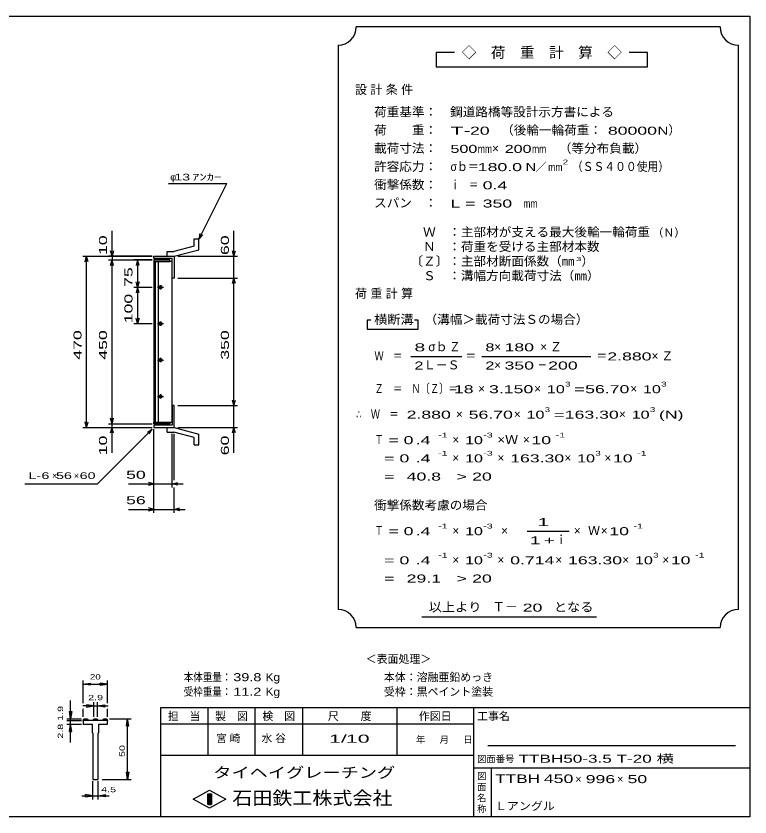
# Model space of a CAD drawing. Units: millimetres, scale not verified. Extents: x -1820 to 1736, y -1282 to 1048.
# Drawn here: x -281 to 1736, y -1152 to 1048 of the extents above; entities that cross this region are included whole.
import ezdxf
from ezdxf.enums import TextEntityAlignment as Align

# ---------------------------------------------------------------- set-up
doc = ezdxf.new("R2010")
doc.units = ezdxf.units.MM
doc.header["$LTSCALE"] = 10
for name, color, linetype, lineweight in [('0_2', 150, 'Continuous', 25), ('16', 3, 'Continuous', 25), ('19', 6, 'Continuous', 25), ('22', 2, 'Continuous', 25), ('32', 4, 'Continuous', 25)]:
    doc.layers.add(name, color=color, linetype=linetype, lineweight=lineweight)
doc.styles.add('ベクトル', font='')
doc.styles.get('ベクトル').set_extended_font_data('ベクトル')

msp = doc.modelspace()

# ---------------------------------------------------------------- linework, layer by layer
at = {"layer": '0_2'}
for p, q in [((-1724, 1048.5), (1736, 1048.5)), ((1736, 1048.5), (1736, -1151.5)), ((1736, -851.5), (116, -851.5)), ((116, -851.5), (116, -1151.5)), ((246, -851.5), (246, -981.5)), ((376, -981.5), (376, -851.5)), ((506, -851.5), (506, -981.5)), ((766, -981.5), (766, -851.5)), ((976, -851.5), (976, -1151.5)), ((976, -896.5), (116, -896.5)), ((1696, -956.5), (1016, -956.5)), ((116, -981.5), (976, -981.5)), ((976, -1016.5), (1736, -1016.5)), ((1026, -1151.5), (1026, -1016.5)), ((206, -1102.5), (251, -1077.5)), ((251, -1077.5), (296, -1102.5)), ((246, -1087.5), (256, -1087.5)), ((246, -1117.5), (246, -1087.5)), ((246, -1087.5), (248, -1087.5)), ((248, -1087.5), (248, -1117.5)), ((250, -1117.5), (250, -1087.5)), ((250, -1087.5), (252, -1087.5)), ((252, -1087.5), (252, -1117.5)), ((254, -1117.5), (254, -1087.5)), ((254, -1087.5), (256, -1087.5)), ((256, -1087.5), (256, -1117.5)), ((256, -1087.5), (256, -1117.5)), ((251, -1127.5), (206, -1102.5)), ((256, -1117.5), (246, -1117.5)), ((248, -1117.5), (250, -1117.5)), ((296, -1102.5), (251, -1127.5)), ((252, -1117.5), (254, -1117.5)), ((1736, -1151.5), (-1724, -1151.5))]:
    msp.add_line(p, q, dxfattribs=at)
at = {"layer": '16'}
for p, q in [((142, 378.5), (98, 378.5)), ((98, 378.5), (98, 374)), ((98, 374), (142, 374)), ((98, 374), (98, -67)), ((148, 374), (98, 374)), ((99.5, 374), (99.5, -67)), ((102.5, -67), (102.5, 374)), ((110, 374), (110, -67)), ((142, 374), (142, 378.5)), ((148, -67), (148, 374)), ((116, 309.5), (116, 297.5)), ((108, 303.5), (124, 303.5)), ((118, 306.5), (114, 306.5)), ((114, 300.5), (118, 300.5)), ((108, 203.5), (124, 203.5)), ((118, 206.5), (114, 206.5)), ((114, 200.5), (118, 200.5)), ((116, 209.5), (116, 197.5)), ((108, 103.5), (124, 103.5)), ((118, 106.5), (114, 106.5)), ((114, 100.5), (118, 100.5)), ((116, 109.5), (116, 97.5)), ((108, 3.5), (124, 3.5)), ((118, 6.5), (114, 6.5)), ((114, 0.5), (118, 0.5)), ((116, 9.5), (116, -2.5)), ((98, -67), (142, -67)), ((98, -71.5), (98, -67)), ((98, -67), (148, -67)), ((142, -71.5), (98, -71.5)), ((142, -67), (142, -71.5))]:
    msp.add_line(p, q, dxfattribs=at)
for centre, radius, start, end in [((114, 303.5), 3, 90, 270), ((116, 303.5), 4, 46.6, 133.4), ((116, 303.5), 4, 226.6, 313.4), ((118, 303.5), 3, 270, 90), ((114, 203.5), 3, 90, 270), ((116, 203.5), 4, 46.6, 133.4), ((116, 203.5), 4, 226.6, 313.4), ((118, 203.5), 3, 270, 90), ((114, 103.5), 3, 90, 270), ((116, 103.5), 4, 46.6, 133.4), ((116, 103.5), 4, 226.6, 313.4), ((118, 103.5), 3, 270, 90), ((114, 3.5), 3, 90, 270), ((116, 3.5), 4, 46.6, 133.4), ((116, 3.5), 4, 226.6, 313.4), ((118, 3.5), 3, 270, 90)]:
    msp.add_arc(centre, radius, start, end, dxfattribs=at)
at = {"layer": '19'}
for p, q in [((208.61, 436.62), (221.61, 436.62)), ((208.61, 416.6), (208.61, 436.62)), ((221.61, 406.62), (221.61, 436.62)), ((133.99, 401.51), (152.28, 401.51)), ((133.99, 388.51), (133.99, 401.51)), ((208.61, 416.6), (152.28, 401.51)), ((154, 388.5), (221.61, 406.62)), ((98, 382.5), (98, 388.5)), ((98, 388.5), (154, 388.5)), ((148, 382.5), (98, 382.5)), ((134, 388.5), (154, 388.5)), ((148, 328.5), (148, 382.5)), ((154, 388.5), (154, 328.5)), ((154, 328.5), (148, 328.5)), ((154, -21.5), (148, -21.5)), ((148, -21.5), (148, -75.5)), ((154, -81.5), (154, -21.5)), ((98, -75.5), (98, -81.5)), ((148, -75.5), (98, -75.5)), ((98, -81.5), (154, -81.5)), ((133.99, -94.51), (133.99, -81.51)), ((134, -81.5), (154, -81.5)), ((154, -81.5), (221.61, -99.62)), ((133.99, -94.51), (152.28, -94.51)), ((208.61, -109.6), (152.28, -94.51)), ((208.61, -129.62), (208.61, -109.6)), ((221.61, -129.62), (221.61, -99.62)), ((208.61, -129.62), (221.61, -129.62))]:
    msp.add_line(p, q, dxfattribs=at)
at = {"layer": '22', "color": 4}
for p, q in [((1654, 1018.5), (654, 1018.5)), ((604, 968.5), (604, -581.5)), ((1704, -581.5), (1704, 968.5)), ((924, 948.5), (874, 948.5)), ((874, 948.5), (874, 908.5)), ((1454, 948.5), (1404, 948.5)), ((1454, 908.5), (1454, 948.5)), ((874, 908.5), (1454, 908.5)), ((138, 588.5), (298, 588.5)), ((222, 436.5), (298, 588.5)), ((-17, 388.5), (-17, 458.5)), ((222, 436.5), (225, 451.1)), ((222, 436.5), (232, 447.5)), ((318, 388.5), (318, 458.5)), ((-17, 388.5), (-21, 403.5)), ((-13, 403.5), (-17, 388.5)), ((318, 388.5), (314, 403.5)), ((318, 388.5), (322, 403.5)), ((-97, 388.5), (93, 388.5)), ((-91, 373.5), (-87, 388.5)), ((-83, 373.5), (-87, 388.5)), ((-87, -81.5), (-87, 388.5)), ((93, 388.5), (-27, 388.5)), ((-27, 378.5), (93, 378.5)), ((-21, 363.5), (-17, 378.5)), ((-17, 388.5), (-17, 378.5)), ((-13, 363.5), (-17, 378.5)), ((-17, -71.5), (-17, 378.5)), ((93, 378.5), (43, 378.5)), ((53, 378.5), (49, 363.5)), ((57, 363.5), (53, 378.5)), ((53, 378.5), (53, 303.5)), ((164, 388.5), (328, 388.5)), ((318, 328.5), (318, 388.5)), ((53, 303.5), (49, 318.5)), ((57, 318.5), (53, 303.5)), ((164, 328.5), (328, 328.5)), ((314, 313.5), (318, 328.5)), ((322, 313.5), (318, 328.5)), ((318, -21.5), (318, 328.5)), ((43, 303.5), (93, 303.5)), ((53, 303.5), (49, 288.5)), ((57, 288.5), (53, 303.5)), ((53, 303.5), (53, 203.5)), ((43, 203.5), (93, 203.5)), ((53, 203.5), (49, 218.5)), ((57, 218.5), (53, 203.5)), ((694, 213.5), (684, 213.5)), ((684, 213.5), (684, 188.5)), ((824, 213.5), (814, 213.5)), ((824, 188.5), (824, 213.5)), ((684, 188.5), (824, 188.5)), ((804, 113.5), (944, 113.5)), ((999, 113.5), (1299, 113.5)), ((164, -21.5), (328, -21.5)), ((318, -21.5), (314, -6.5)), ((318, -21.5), (322, -6.5)), ((318, -81.5), (318, -21.5)), ((-17, -71.5), (-21, -56.5)), ((-17, -71.5), (-13, -56.5)), ((-97, -81.5), (93, -81.5)), ((-87, -81.5), (-91, -66.5)), ((-87, -81.5), (-83, -66.5)), ((-57, -236.5), (93, -86.5)), ((-27, -71.5), (93, -71.5)), ((-27, -81.5), (93, -81.5)), ((-21, -96.5), (-17, -81.5)), ((-17, -81.5), (-17, -71.5)), ((-13, -96.5), (-17, -81.5)), ((-17, -151.5), (-17, -81.5)), ((80, -94.5), (93, -86.5)), ((85, -99.5), (93, -86.5)), ((98, -246.5), (98, -86.5)), ((98, -316.5), (98, -86.5)), ((164, -81.5), (328, -81.5)), ((314, -96.5), (318, -81.5)), ((322, -96.5), (318, -81.5)), ((318, -151.5), (318, -81.5)), ((148, -246.5), (148, -99.5)), ((154, -226.5), (154, -99.5)), ((-257, -236.5), (-57, -236.5)), ((28, -236.5), (98, -236.5)), ((98, -236.5), (83, -232.5)), ((83, -240.5), (98, -236.5)), ((98, -236.5), (148, -236.5)), ((148, -236.5), (163, -232.5)), ((163, -240.5), (148, -236.5)), ((148, -236.5), (178, -236.5)), ((154, -316.5), (154, -246.5)), ((28, -306.5), (98, -306.5)), ((98, -306.5), (83, -302.5)), ((83, -310.5), (98, -306.5)), ((98, -306.5), (154, -306.5)), ((154, -306.5), (169, -302.5)), ((169, -310.5), (154, -306.5)), ((154, -306.5), (184, -306.5)), ((1124, -366.5), (1239, -366.5)), ((834, -601.5), (1314, -601.5)), ((654, -631.5), (1654, -631.5))]:
    msp.add_line(p, q, dxfattribs=at)
for centre, start, end in [((604, 1018.5), 270, 0), ((1704, 1018.5), 180, 270), ((604, -631.5), 0, 90), ((1704, -631.5), 90, 180)]:
    msp.add_arc(centre, 50, start, end, dxfattribs=at)
at = {"layer": '32'}
for p, q in [((-96, -838.5), (-96, -776.5)), ((-96, -786.5), (-76, -783.5)), ((-76, -789.5), (-96, -786.5)), ((-96, -786.5), (-29.33, -786.5)), ((-76, -789.5), (-76, -783.5)), ((-29.33, -786.5), (-49.33, -783.5)), ((-49.33, -789.5), (-49.33, -783.5)), ((-49.33, -789.5), (-29.33, -786.5)), ((-29.33, -838.5), (-29.33, -776.5)), ((-131, -881.5), (-131, -831.5)), ((-67.5, -846.5), (-97.5, -846.5)), ((-96, -876.5), (-96, -854.5)), ((-67.5, -846.5), (-87.5, -843.5)), ((-87.5, -843.5), (-87.5, -849.5)), ((-87.5, -849.5), (-67.5, -846.5)), ((-67.5, -876.5), (-67.5, -836.5)), ((-67.5, -846.5), (-57.83, -846.5)), ((-57.83, -836.5), (-57.83, -876.5)), ((-57.83, -846.5), (-37.83, -843.5)), ((-37.83, -849.5), (-57.83, -846.5)), ((-57.83, -846.5), (-27.83, -846.5)), ((-37.83, -843.5), (-37.83, -849.5)), ((-29.33, -876.5), (-29.33, -854.5)), ((-131, -881.5), (-134, -861.5)), ((-134, -861.5), (-128, -861.5)), ((-128, -861.5), (-131, -881.5)), ((-141, -881.5), (-101, -881.5)), ((-141, -886.5), (-101, -886.5)), ((-141, -896.5), (-101, -896.5)), ((-134, -916.5), (-131, -896.5)), ((-131, -896.5), (-131, -881.5)), ((-128, -916.5), (-131, -896.5)), ((-131, -946.5), (-131, -896.5)), ((-96, -886.5), (-94.33, -881.5)), ((-96, -886.5), (-96, -896.5)), ((-29.33, -886.5), (-96, -886.5)), ((-96, -896.5), (-71.83, -896.5)), ((-94.33, -881.5), (-84.67, -881.5)), ((-84.67, -881.5), (-83, -886.5)), ((-71.83, -896.5), (-71.83, -919.83)), ((-69.17, -886.5), (-67.5, -881.5)), ((-67.5, -881.5), (-57.83, -881.5)), ((-57.83, -881.5), (-56.17, -886.5)), ((-53.5, -919.83), (-53.5, -896.5)), ((-53.5, -896.5), (-29.33, -896.5)), ((-42.33, -886.5), (-40.67, -881.5)), ((-40.67, -881.5), (-31, -881.5)), ((-31, -881.5), (-29.33, -886.5)), ((-29.33, -896.5), (-29.33, -886.5)), ((-24.33, -881.5), (35.67, -881.5)), ((22.67, -901.5), (25.67, -881.5)), ((22.67, -901.5), (28.67, -901.5)), ((28.67, -901.5), (25.67, -881.5)), ((25.67, -1048.17), (25.67, -881.5)), ((-134, -916.5), (-128, -916.5)), ((-71.83, -919.83), (-70.17, -921.5)), ((-70.17, -921.5), (-70.17, -1048.17)), ((-55.17, -921.5), (-53.5, -919.83)), ((-55.17, -1048.17), (-55.17, -921.5)), ((25.67, -1048.17), (22.67, -1028.17)), ((22.67, -1028.17), (28.67, -1028.17)), ((28.67, -1028.17), (25.67, -1048.17)), ((-70.17, -1048.17), (-55.17, -1048.17)), ((-70.17, -1103.17), (-70.17, -1053.17)), ((-55.17, -1103.17), (-55.17, -1053.17)), ((-44.33, -1048.17), (35.67, -1048.17)), ((-100.17, -1093.17), (-70.17, -1093.17)), ((-70.17, -1093.17), (-90.17, -1090.17)), ((-90.17, -1096.17), (-90.17, -1090.17)), ((-90.17, -1096.17), (-70.17, -1093.17)), ((-70.17, -1093.17), (-55.17, -1093.17)), ((-55.17, -1093.17), (-35.17, -1090.17)), ((-35.17, -1096.17), (-55.17, -1093.17)), ((-55.17, -1093.17), (-25.17, -1093.17)), ((-35.17, -1096.17), (-35.17, -1090.17))]:
    msp.add_line(p, q, dxfattribs=at)
msp.add_circle((-131, -886.5), 1, dxfattribs=at)

# ---------------------------------------------------------------- texts
at = {"layer": '0_2', "style": 'ベクトル'}
for s, height, p in [('担\u3000当', 21.99, (136, -874.5)), ('製\u3000図', 21.99, (266, -874.5)), ('検\u3000図', 21.99, (396, -874.5)), ('尺\u3000\u3000度', 21.99, (576, -874.5)), ('作図日', 21.99, (826, -874.5)), ('工事名', 21.99, (986, -874.5)), ('年', 18.33, (818, -939)), ('月', 18.33, (883, -939)), ('日', 18.33, (948, -939)), ('図面番号', 18.33, (986, -992)), ('図', 18.33, (986, -1039)), ('面', 18.33, (986, -1069)), ('名', 18.33, (986, -1099)), ('称', 18.33, (986, -1129))]:
    msp.add_text(s, height=height, dxfattribs=at).set_placement(p, align=Align.MIDDLE_LEFT)
at = {"layer": '0_2', "color": 222, "style": 'ベクトル'}
for s, height, width, p in [('タイヘイグレーチング', 29.33, 1.25, (261, -1029.5)), ('石田鉄工株式会社', 36.66, 1.1, (313.5, -1099.5))]:
    msp.add_text(s, height=height, dxfattribs=dict(at, width=width)).set_placement(p, align=Align.MIDDLE_LEFT)
at = {"layer": '22', "style": 'ベクトル'}
for s, height, p in [('◇\u3000荷\u3000重\u3000計\u3000算\u3000◇', 29.33, (944, 948.5)), ('）', 24.19, (1512, 735)), ('×', 24.19, (1027, 685)), ('／', 21.99, (1146.5, 633.5)), ('φ', 18.33, (143, 606)), ('（Ｎ）', 21.99, (1468, 453.5)), ('）', 24.19, (1273, 375)), ('σｂ', 24.19, (852, 140)), ('×', 24.19, (1033, 140)), ('Ｌ－Ｓ', 24.19, (839, 90)), ('×', 24.19, (1033, 90)), ('×', 24.19, (989, 25)), ('×', 24.19, (1143, 25)), ('×', 24.19, (1407, 25)), ('×', 24.19, (928, -45)), ('×', 24.19, (1087, -45)), ('×', 24.19, (1376, -45)), ('×', 24.19, (918, -115)), ('×', 24.19, (1112, -115)), ('×', 24.19, (918, -165)), ('×', 24.19, (1042, -165)), ('×', 24.19, (1226, -165)), ('×', 24.19, (1336, -165)), ('×', 18.33, (-182, -214)), ('×', 18.33, (-122, -214)), ('×', 24.19, (918, -365)), ('×', 24.19, (1052, -365)), ('×', 24.19, (1252, -365)), ('Ｗ', 24.19, (1291, -365)), ('×', 24.19, (1326, -365)), ('ｉ', 24.19, (1200.5, -390)), ('×', 24.19, (918, -445)), ('×', 24.19, (1042, -445)), ('×', 24.19, (1201, -445)), ('×', 24.19, (1385, -445)), ('×', 24.19, (1495, -445)), ('Ｔ－', 25.66, (1028, -574)), ('＜表面処理＞', 21.99, (680, -717.5)), ('本体：', 21.99, (730, -767.5)), ('溶融亜鉛めっき', 21.99, (820, -767.5)), ('受枠：', 21.99, (730, -807.5)), ('黒ペイント塗装', 21.99, (820, -807.5)), ('×', 21.99, (1256, -1047.5)), ('×', 21.99, (1371, -1047.5))]:
    msp.add_text(s, height=height, dxfattribs=at).set_placement(p, align=Align.MIDDLE_LEFT)
for s, height, width, p in [('荷重基準：\u3000', 24.19, 1.05, (703, 785)), ('鋼道路橋等設計示方書による', 24.19, 1.05, (912, 785)), ('荷\u3000\u3000重：\u3000', 24.19, 1.05, (703, 735)), ('（後輪一輪荷重：', 24.19, 1.05, (1052, 735)), ('T-', 21.99, 2, (913, 733.5)), (' 20 ', 21.99, 1.65, (953, 733.5)), (' 80000', 21.99, 1.65, (1332, 733.5)), ('N', 21.99, 1.4, (1482, 733.5)), ('載荷寸法：\u3000', 24.19, 1.05, (703, 685)), ('500', 21.99, 1.5, (913, 683.5)), ('mm', 21.99, 0.8, (988, 683.5)), ('200', 21.99, 1.5, (1062, 683.5)), ('mm', 21.99, 0.8, (1137, 683.5)), ('\u3000（等分布負載）', 24.19, 1.05, (1176, 685)), ('許容応力：\u3000', 24.19, 1.05, (703, 635)), ('σｂ＝', 24.19, 0.9, (913, 635)), ('180.0', 21.99, 1.65, (988, 633.5)), ('N', 21.99, 1.4, (1119, 633.5)), ('mm', 21.99, 0.8, (1181.5, 633.5)), ('2', 13.2, 1.5, (1221.5, 647.5)), ('（ＳＳ４００使用）', 24.19, 0.9, (1246.5, 635)), ('ｱﾝｶｰ', 18.33, 1.6, (203, 606)), (' 13 ', 18.33, 1.6, (143, 606)), ('衝撃係数：\u3000', 24.19, 1.05, (703, 585)), ('ｉ\u3000＝', 24.19, 0.75, (913, 585)), (' 0.4', 21.99, 1.65, (988, 583.5)), ('スパン\u3000：\u3000', 24.19, 1.05, (703, 535)), ('L =', 21.99, 1.65, (913, 533.5)), (' 350 ', 21.99, 1.65, (988, 533.5)), ('mm', 21.99, 0.8, (1113, 533.5)), ('\u3000Ｗ\u3000：主部材が支える最大後輪一輪荷重', 24.19, 1.05, (803, 455)), ('\u3000Ｎ\u3000：荷重を受ける主部材本数', 24.19, 1.05, (803, 415)), ('〔Ｚ〕：主部材断面係数（㎜', 24.19, 1.05, (803, 375)), ('3', 11, 1.8, (1258, 381)), ('\u3000Ｓ\u3000：溝幅方向載荷寸法（㎜）', 24.19, 1.05, (803, 335)), ('横断溝', 24.19, 1.1, (703, 215)), ('\u3000（溝幅＞載荷寸法Ｓの場合）', 24.19, 1.05, (807, 215)), ('8', 21.99, 1.8, (814, 138.5)), ('Ｚ', 24.19, 0.9, (910, 140)), ('8', 21.99, 1.5, (1009, 138.5)), (' 180 ', 21.99, 1.65, (1048, 138.5)), ('Ｗ\u3000＝', 24.19, 0.75, (704, 115)), ('＝', 24.19, 0.9, (954, 115)), ('＝', 24.19, 0.9, (1314, 115)), ('2.880', 21.99, 1.65, (1344, 113.5)), ('2', 21.99, 1.5, (814, 88.5)), ('2', 21.99, 1.5, (1009, 88.5)), (' 350 ', 21.99, 1.65, (1048, 88.5)), ('－', 24.19, 0.75, (1153, 90)), (' 200 ', 21.99, 1.65, (1168, 88.5)), ('3', 13.2, 1.5, (1228, 37.5)), ('3', 13.2, 1.5, (1492, 37.5)), ('Ｚ\u3000＝\u3000Ｎ〔Ｚ〕＝', 24.19, 0.75, (704, 25)), (' 18 ', 21.99, 1.65, (909, 23.5)), ('3.150', 21.99, 1.65, (1019, 23.5)), ('10', 21.99, 1.5, (1178, 23.5)), ('=', 21.99, 1.7, (1253, 23.5)), ('56.70', 21.99, 1.65, (1283, 23.5)), ('10', 21.99, 1.5, (1442, 23.5)), ('∴\u3000Ｗ\u3000＝', 24.19, 0.75, (654, -45)), (' 2.880', 21.99, 1.65, (779, -46.5)), ('56.70', 21.99, 1.65, (963, -46.5)), ('10', 21.99, 1.5, (1122, -46.5)), ('3', 13.2, 1.5, (1172, -32.5)), ('=', 21.99, 1.7, (1197, -46.5)), ('163.30', 21.99, 1.65, (1227, -46.5)), ('10', 21.99, 1.5, (1411, -46.5)), ('3', 13.2, 1.5, (1461, -32.5)), ('(N)', 21.99, 1.65, (1486, -46.5)), ('Ｔ', 24.19, 0.75, (704, -115)), (' = 0', 21.99, 1.65, (729, -116.5)), (' .4 ', 21.99, 1.65, (804, -116.5)), ('-1', 13.2, 1.65, (879, -102.5)), ('10', 21.99, 1.5, (953, -116.5)), ('-3', 13.2, 1.65, (1003, -102.5)), ('×Ｗ', 24.19, 1.1, (1042, -115)), (' 10 ', 21.99, 1.65, (1122, -116.5)), ('-1', 13.2, 1.65, (1202, -102.5)), ('-1', 13.2, 1.65, (879, -152.5)), ('-3', 13.2, 1.65, (1003, -152.5)), ('3', 13.2, 1.5, (1311, -152.5)), ('-1', 13.2, 1.65, (1426, -152.5)), ('  = 0', 21.99, 1.65, (704, -166.5)), (' .4 ', 21.99, 1.65, (804, -166.5)), ('10', 21.99, 1.5, (953, -166.5)), ('163.30', 21.99, 1.65, (1077, -166.5)), ('10', 21.99, 1.5, (1261, -166.5)), (' 10 ', 21.99, 1.65, (1346, -166.5)), ('L-', 18.33, 1.6, (-247, -214)), (' 6 ', 18.33, 1.6, (-222, -214)), (' 56 ', 18.33, 1.6, (-182, -214)), (' 60 ', 18.33, 1.6, (-117, -214)), (' 50 ', 21.99, 1.65, (8, -211.5)), ('  =', 21.99, 1.65, (704, -216.5)), (' 40.8', 21.99, 1.65, (779, -216.5)), ('>', 21.99, 1.7, (929, -216.5)), (' 20 ', 21.99, 1.65, (959, -216.5)), (' 56 ', 21.99, 1.65, (8, -281.5)), ('衝撃係数考慮の場合', 24.19, 1.05, (703, -295)), ('-1', 13.2, 1.65, (879, -352.5)), ('-3', 13.2, 1.65, (1003, -352.5)), ('-1', 13.2, 1.65, (1416, -352.5)), ('Ｔ', 24.19, 0.75, (704, -365)), (' = 0', 21.99, 1.65, (729, -366.5)), (' .4 ', 21.99, 1.65, (804, -366.5)), ('10', 21.99, 1.5, (953, -366.5)), (' 10 ', 21.99, 1.65, (1336, -366.5)), ('  = 0', 21.99, 1.65, (704, -446.5)), (' .4 ', 21.99, 1.65, (804, -446.5)), ('-1', 13.2, 1.65, (879, -432.5)), ('10', 21.99, 1.5, (953, -446.5)), ('-3', 13.2, 1.65, (1003, -432.5)), ('0.714', 21.99, 1.65, (1077, -446.5)), ('163.30', 21.99, 1.65, (1236, -446.5)), ('10', 21.99, 1.5, (1420, -446.5)), ('3', 13.2, 1.5, (1470, -432.5)), (' 10 ', 21.99, 1.65, (1505, -446.5)), ('-1', 13.2, 1.65, (1585, -432.5)), ('  =', 21.99, 1.65, (704, -496.5)), (' 29.1', 21.99, 1.65, (779, -496.5)), ('>', 21.99, 1.7, (929, -496.5)), (' 20 ', 21.99, 1.65, (959, -496.5)), ('以上より\u3000', 24.19, 1.1, (853, -575)), (' 20 ', 21.99, 1.65, (1098, -576.5)), ('となる', 24.19, 1.1, (1197, -575)), ('本体重量：', 21.99, 0.85, (180, -767.5)), (' 39.8', 21.99, 1.35, (305, -767.5)), ('Kg', 21.99, 1.1, (405, -767.5)), ('受枠重量：', 21.99, 0.85, (180, -807.5)), (' 11.2', 21.99, 1.35, (305, -807.5)), ('Kg', 21.99, 1.1, (405, -807.5)), ('1/', 21.99, 2, (579, -936.5)), (' 10 ', 21.99, 2, (609, -936.5)), ('TTBH50-3.5 T-20 横               ', 21.99, 1.6, (1100, -991.5)), ('TTBH', 23.46, 1.5, (1036, -1046.5)), (' 450 ', 23.46, 1.55, (1156, -1046.5)), (' 996 ', 21.99, 1.65, (1271, -1047.5)), (' 50 ', 21.99, 1.65, (1386, -1047.5)), ('Ｌアングル', 21.99, 1.1, (1035, -1121.5))]:
    msp.add_text(s, height=height, dxfattribs=dict(at, width=width)).set_placement(p, align=Align.MIDDLE_LEFT)
at = {"layer": '22', "style": 'ベクトル', "width": 1.65}
for s, p in [(' 10 ', (-42, 378.5)), (' 60 ', (293, 378.5)), (' 75 ', (28, 291)), (' 100 ', (28, 191)), (' 470 ', (-112, 91)), (' 450 ', (-42, 91)), (' 350 ', (293, 91)), (' 10 ', (-42, -171.5)), (' 60 ', (293, -171.5))]:
    msp.add_text(s, height=21.99, rotation=90, dxfattribs=at).set_placement(p, align=Align.MIDDLE_LEFT)
at = {"layer": '22', "attachment_point": 4, "style": 'ベクトル'}
for s, insert, char_height in [('\\T1.28;設計条件', (650.5, 845), 24.19), ('\\T1.28;荷重計算', (650.5, 285), 24.19), ('\\T1.42;×Ｚ', (1159.5, 140), 24.19), ('\\T1.42;×Ｚ', (1465.5, 115), 24.19), ('\\T1.25;\\W2;\\~1\\~', (1131.5, -341.5), 21.99), ('\\T1.33;\\W1.75;1+', (1131.5, -391.5), 21.99), ('\\T1.25;宮崎\u3000', (268.5, -936.5), 21.99), ('\\T1.25;水谷\u3000', (393.5, -936.5), 21.99)]:
    msp.add_mtext(s, dxfattribs=dict(at, insert=insert, char_height=char_height))
at = {"layer": '32', "color": 2, "style": 'ベクトル'}
for s, width, p in [('20', 1.35, (-77.67, -766.5)), ('2.9', 1.5, (-82.67, -823.5)), (' 4.5 ', 1.5, (-55.17, -1076.17))]:
    msp.add_text(s, height=14.66, dxfattribs=dict(at, width=width)).set_placement(p, align=Align.MIDDLE_LEFT)
at = {"layer": '32', "color": 2, "style": 'ベクトル', "width": 1.5}
for s, p in [('2.8 1.9', (-159, -936.5)), (' 50 ', (10.67, -994.83))]:
    msp.add_text(s, height=14.66, rotation=90, dxfattribs=at).set_placement(p, align=Align.MIDDLE_LEFT)

doc.saveas('drawing.dxf')
